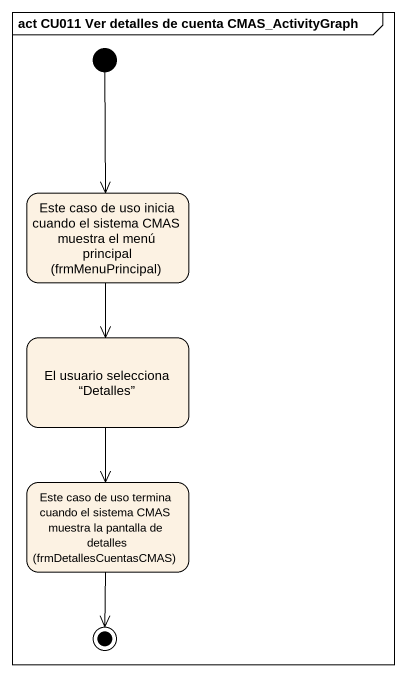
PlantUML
@startuml
mainframe act CU011 Ver detalles de cuenta CMAS_ActivityGraph
hide empty description
state "Este caso de uso inicia cuando el sistema CMAS muestra el menú principal (frmMenuPrincipal)" as Este_caso_de_uso_inicia
state "El usuario selecciona “Detalles”" as El_usuario_selecciona
state "Este caso de uso termina cuando el sistema CMAS muestra la pantalla de detalles (frmDetallesCuentasCMAS)" as Este_caso_de_uso_termina
[*] --> Este_caso_de_uso_inicia
Este_caso_de_uso_inicia --> El_usuario_selecciona
El_usuario_selecciona --> Este_caso_de_uso_termina
Este_caso_de_uso_termina --> [*]
@enduml
